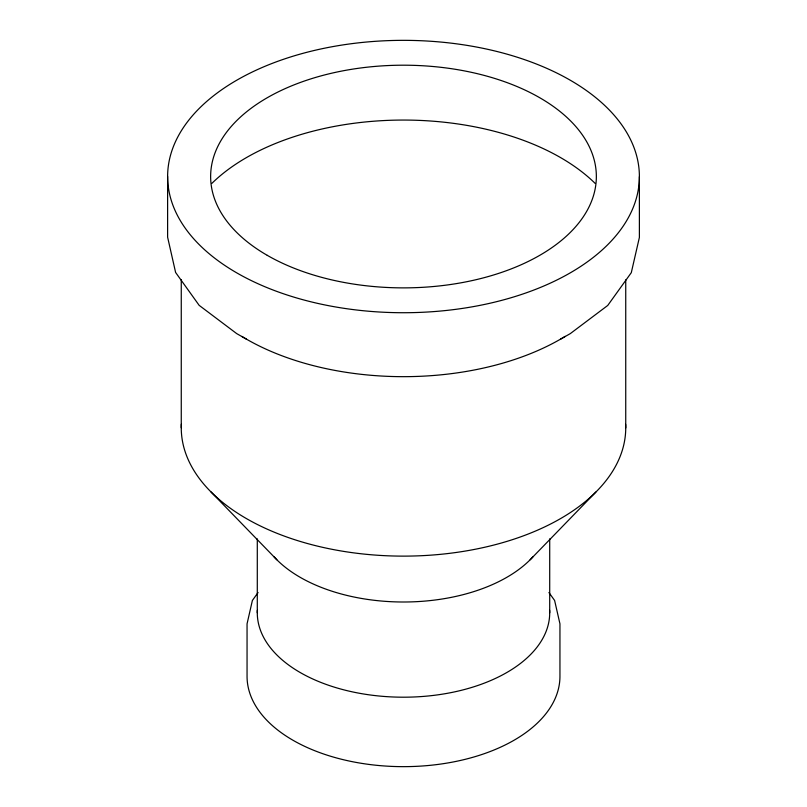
<?xml version="1.0" encoding="UTF-8"?>
<svg xmlns="http://www.w3.org/2000/svg" width="807" height="807" viewBox="0 0 807 807"><rect width="100%" height="100%" fill="white"/><g stroke="black" fill="none" stroke-linecap="round" stroke-linejoin="round"><path stroke-width="1.21" d="M257.292 612.785L257.292 538.884M549.708 612.785L549.708 538.884M258.069 592.54L252.389 600.458L247.053 623.841L247.053 676.327A156.447 90.323 0 0 0 403.5 766.65A156.447 90.323 0 0 0 559.947 676.327L559.947 623.841L554.611 600.458L548.931 592.54M530.118 559.796L595.909 492.018M560.643 339.091L570.297 333.614L607.732 305.46L631.296 272.665L639.386 237.44L639.386 176.662A235.886 136.191 0 0 0 285.749 58.528A235.886 136.191 0 0 0 285.365 294.414A235.886 136.191 0 0 0 639.386 176.662M246.357 339.091L236.703 333.614L199.158 305.349L175.603 272.453L167.614 237.187L167.614 176.41M210.99 491.917L276.882 559.796M625.738 279.858L625.738 427.932M181.262 279.615L181.262 427.69M549.648 610.354A146.208 84.412 0 0 1 403.5 697.198A146.208 84.412 0 0 1 257.352 610.354M532.872 556.921A146.208 84.412 0 0 1 403.5 602.002A146.208 84.412 0 0 1 274.128 556.921M625.657 424.361A222.238 128.303 0 0 1 403.288 556.124A222.238 128.303 0 0 1 181.353 424.129M565.233 336.358A222.238 128.303 0 0 1 241.878 336.428M211.918 183.34A222.238 128.303 0 0 1 595.213 183.461M267.268 255.345A192.853 111.336 0 0 0 589.826 205.25A192.853 111.336 0 0 0 353.405 69.019A192.853 111.336 0 0 0 267.268 255.345"/></g></svg>
